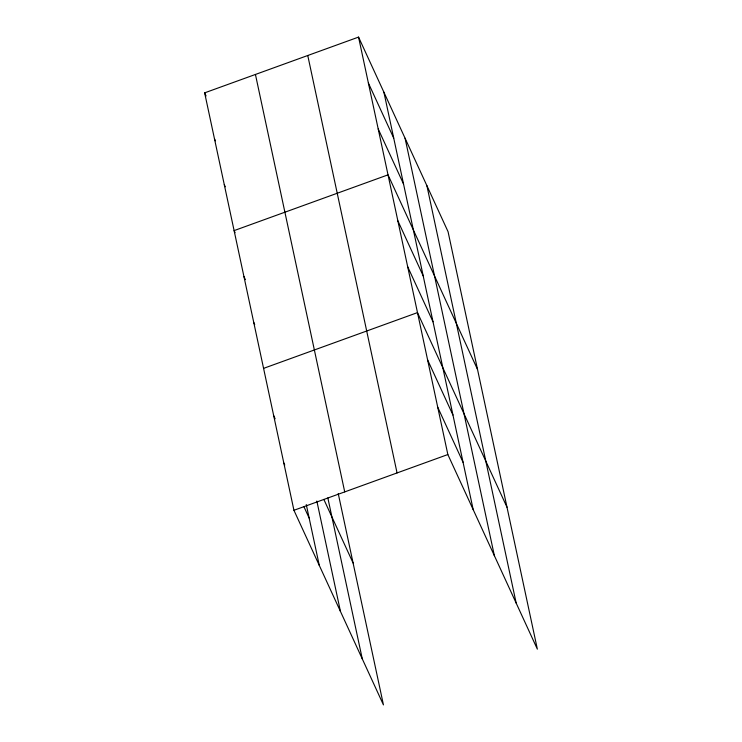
<?xml version="1.0" encoding="UTF-8"?>
<svg xmlns="http://www.w3.org/2000/svg" width="742" height="742" viewBox="0 0 742 742"><rect width="100%" height="100%" fill="white"/><g stroke="black" fill="none" stroke-linecap="round" stroke-linejoin="round"><path stroke-width="1.11" d="M338.231 493.532L383.447 704.9L293.934 510.292L204.644 92.852L358.553 37.1L448.066 231.708L537.356 649.148L447.853 454.54L358.553 37.1M263.577 368.366L417.486 312.614L506.999 507.222M293.934 510.292L447.853 454.54M368.375 83.021L393.724 138.123M378.197 128.941L403.546 184.044M477.533 369.46L388.02 174.852L234.11 230.604L235.066 232.691M397.842 220.773L423.19 275.876M407.664 266.693L433.013 321.796M427.615 359.926L452.954 415.028M437.734 407.228L463.073 462.34M204.644 92.852L206.072 95.968M214.466 138.773L215.421 140.85M224.288 184.693L225.243 186.771M243.933 276.525L245.361 279.641M253.755 322.445L254.71 324.523M323.846 499.403L353.081 562.974M273.696 415.678L275.134 418.794M283.815 462.98L284.77 465.067M303.905 506.656L309.164 518.092M426.891 185.667L516.182 603.116M405.076 138.244L494.367 555.684M383.902 92.203L473.192 509.643M307.763 55.502L397.063 472.942M255.433 74.45L344.724 491.9M327.834 497.891L362.272 658.868M316.843 501.045L340.457 611.436M306.27 504.569L319.283 565.395"/></g></svg>
